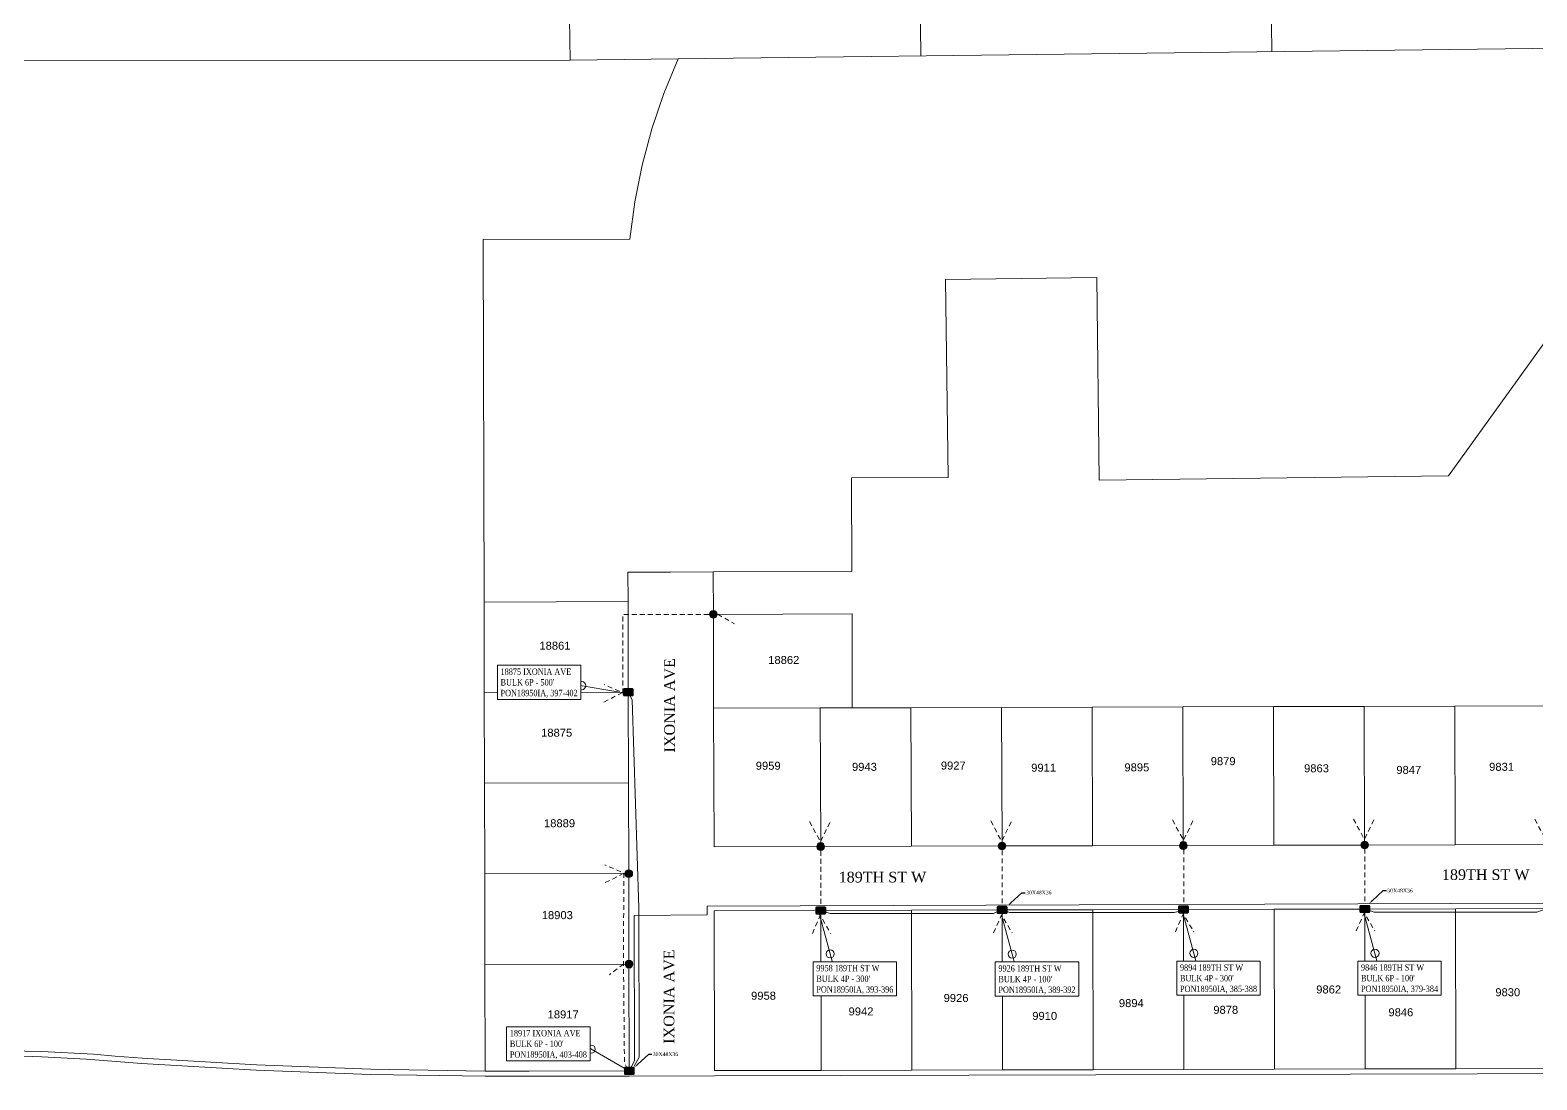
# Model space of a CAD drawing. Header units: feet. Extents: x 865220 to 2821149, y -2240498 to 944432.
# Drawn here: x 2814532 to 2815944, y 939566 to 940551 of the extents above; entities that cross this region are included whole.
import ezdxf
from ezdxf import colors
from ezdxf.entities.mleader import LeaderData, LeaderLine
from ezdxf.enums import TextEntityAlignment as Align
from ezdxf.lldxf.tags import DXFTag
from ezdxf.math import Vec2, Vec3

# ---------------------------------------------------------------- set-up
doc = ezdxf.new("R2010")
doc.units = ezdxf.units.FT
doc.header["$LTSCALE"] = 0.015
doc.header["$MEASUREMENT"] = 0
doc.linetypes.add('DASHED', pattern=[5, 3, -2])
for name, color, linetype in [('432A', 112, '432A'), ('72A', 112, '72A'), ('Dakota County Addresses', 7, 'Continuous'), ('Dakota County Parcels', 7, 'Continuous'), ('DETAIL', 7, 'Continuous'), ('DROP BURIED', 7, 'DASHED'), ('STREET NAME', 7, 'Continuous'), ('TAIL', 1, 'MST'), ('TELEPHONE STRUCT-PROP', 6, 'Continuous'), ('TERMINALS', 7, 'Continuous')]:
    doc.layers.add(name, color=color, linetype=linetype)
doc.layers.add('RUNNING LINE (UNDERGROUND)', color=10, linetype='Continuous', lineweight=40)
doc.styles.add('Dimensions 100', font='arial.ttf')
doc.styles.add('Line', font='txt.shx', dxfattribs={"height": 3})
doc.styles.add('SIMPLEX', font='times.ttf', dxfattribs={"width": 0.8})
doc.styles.get("Standard").update_dxf_attribs({"font": 'times.ttf'})
doc.styles.add('Utilities', font='arial.ttf', dxfattribs={"height": 2.5})
tags = doc.linetypes.add('432A', pattern='A,80,-5,["432A",Line,S=1.5,R=0,X=0,Y=-1.5],-24', length=109).pattern_tags.tags
tags[6] = DXFTag(74, 10)
tags = doc.linetypes.add('72A', pattern='A,80,-5,["72A",Line,S=1.5,R=0,X=0,Y=-1.5],-20', length=105).pattern_tags.tags
tags[6] = DXFTag(74, 10)
tags = doc.linetypes.add('MST', pattern='A,5,-5,5,-5,["TAIL",Line,S=1.5,R=0,X=0,Y=-1.5],-20', length=40).pattern_tags.tags
tags[10] = DXFTag(74, 10)

# ---------------------------------------------------------------- blocks, each defined once
blk = doc.blocks.new('ACMAP_ANN_TEMPLATE_Dakota County Addresses')
at = {"layer": 'Dakota County Addresses', "style": 'Dimensions 100'}
blk.add_attdef('DakotaCountyAddress', text='', height=50, dxfattribs=at).set_placement((0, 0), align=Align.CENTER)
blk = doc.blocks.new('NEW HH')
at = {"ltscale": 40, "true_color": 0xffffff}
h = blk.add_hatch(color=7, dxfattribs=at)
h.dxf.hatch_style = 1
h.paths.add_polyline_path([(-0.061, -0.031, 0.414214), (-0.046, -0.046), (0.046, -0.046, 0.414214), (0.061, -0.031), (0.061, 0.031, 0.414214), (0.046, 0.046), (-0.046, 0.046, 0.414214), (-0.061, 0.031)])
at = {"layer": 'RUNNING LINE (UNDERGROUND)', "color": 6, "lineweight": 0, "const_width": 0.005, "flags": 128}
blk.add_lwpolyline([(-0.061, 0.031), (-0.061, -0.031, 0.414214), (-0.046, -0.046), (0.046, -0.046, 0.414214), (0.061, -0.031), (0.061, 0.031, 0.414214), (0.046, 0.046), (-0.046, 0.046, 0.414214)], format="xyb", close=True, dxfattribs=at)
at = {"layer": 'TELEPHONE STRUCT-PROP', "color": 18, "true_color": 0x000000, "style": 'Utilities'}
blk.add_text('HH', height=0.05, dxfattribs=at).set_placement((0, 0), align=Align.MIDDLE_CENTER)
blk = doc.blocks.new('Proposed FlowerPot')
at = {"lineweight": 5, "ltscale": 100, "true_color": 0xffffff}
h = blk.add_hatch(color=7, dxfattribs=at)
h.dxf.hatch_style = 1
h.paths.add_polyline_path([(-0.06, 0, 0.414214), (0, -0.06, 0.414214), (0.06, 0, 0.414214), (0, 0.06, 0.414214)])
at = {"lineweight": 5, "ltscale": 100}
blk.add_circle((0, 0), 0.0604, dxfattribs=at)
at = {"layer": 'RUNNING LINE (UNDERGROUND)', "color": 6, "lineweight": 5, "const_width": 0.00907, "flags": 128}
blk.add_lwpolyline([(-0.06, 0, -0.414214), (0, 0.06, -0.414214), (0.06, 0, -0.414214), (0, -0.06, -0.414214), (-0.06, 0)], format="xyb", dxfattribs=at)
at = {"color": 18, "linetype": 'ByBlock', "lineweight": 5, "ltscale": 100, "true_color": 0x000000, "style": 'Dimensions 100'}
blk.add_text('F', height=0.0744, dxfattribs=at).set_placement((-0.029, -0.037))
blk = doc.blocks.new('TERMINAL')
at = {"lineweight": 5, "ltscale": 0.5, "flags": 128}
blk.add_lwpolyline([(-0.1, -0.6), (-0.1, 44.8)], dxfattribs=at)
at = {"lineweight": 5, "ltscale": 0.5}
blk.add_circle((-0.1, 37.6), 3.83, dxfattribs=at)

msp = doc.modelspace()

# ---------------------------------------------------------------- linework, layer by layer
at = {"layer": '432A', "lineweight": 5, "ltscale": 50, "flags": 128}
msp.add_lwpolyline([(2816785.2, 939584.2), (2816776.6, 939572), (2816555.4, 939565.7), (2816545.1, 939575.7), (2816367.4, 939573.1), (2816157.8, 939572.5), (2816126.3, 939572.4), (2815173.2, 939569.9), (2815093.2, 939569.7), (2814958.1, 939569.7), (2814850.7, 939571.2), (2814743.4, 939575.3), (2814636.2, 939581.7), (2814584, 939585.6), (2814542.4, 939588, 0.064097), (2814256.5, 939562), (2814198.1, 939547.4), (2813809, 939443.4), (2813785.5, 939436.2), (2813762.7, 939427.5), (2813740.6, 939417.1), (2813719.4, 939405.3, 0.081064), (2813617.4, 939298.8), (2813505.4, 939100), (2813462.8, 939036.3), (2813453.8, 939023.5), (2813438, 939003.8, -0.218888), (2813186.6, 938889.7), (2813130.6, 938890), (2813078.1, 938890.2), (2813070.4, 938894.8)], format="xyb", dxfattribs=at)
at = {"layer": '72A', "lineweight": 5, "ltscale": 50, "flags": 128}
msp.add_lwpolyline([(2815093.2, 939574.7), (2815098.2, 939584.2), (2815097.7, 939720.4), (2815166.1, 939721.1), (2815166.1, 939729.3), (2816037.6, 939732.2), (2816063.3, 939732.3, 0.396051), (2816217.6, 939878.1), (2816222.6, 939886)], format="xyb", dxfattribs=at)
at = {"layer": 'Dakota County Parcels', "lineweight": 5}
for p, q in [((2815037.6, 940522.7), (2815022.1, 941818.9)), ((2815366.5, 940526.7), (2815350.3, 941821)), ((2815695.5, 940530.7), (2815685.1, 941316.7)), ((2815139.1, 940523.9), (2815965.7, 940534)), ((2814324.5, 940522.1), (2815037.6, 940522.7)), ((2815037.6, 940522.7), (2815139.1, 940523.9)), ((2815093.8, 940354.7), (2814956.1, 940354.4)), ((2814956.1, 940354.4), (2814957, 940014.4)), ((2815389.7, 940317), (2815531.4, 940318.7)), ((2815392, 940131.2), (2815389.7, 940317)), ((2815531.4, 940318.7), (2815533.8, 940128.7)), ((2815861.2, 940132.8), (2815968.8, 940282.5)), ((2815301.6, 940130.9), (2815392, 940131.2)), ((2815301.9, 940042.9), (2815301.6, 940130.9)), ((2815533.8, 940128.7), (2815861.2, 940132.8)), ((2815091.9, 940042.4), (2815131.9, 940042.5)), ((2815091.9, 940042.4), (2815092, 940014.8)), ((2815131.9, 940042.5), (2815171.9, 940042.6)), ((2815171.9, 940042.6), (2815301.9, 940042.9)), ((2815171.9, 940042.6), (2815172, 940002.8)), ((2814957, 940014.4), (2815092, 940014.8)), ((2814957, 940014.4), (2814957.2, 939929.4)), ((2815092, 940014.8), (2815092.2, 939929.8)), ((2815172, 940002.8), (2815302, 940003.2)), ((2815172, 940002.8), (2815172.2, 939914.8)), ((2815302, 940003.2), (2815302.2, 939915.2)), ((2814957.2, 939929.4), (2815092.2, 939929.8)), ((2814957.2, 939929.4), (2814957.5, 939844.4)), ((2815092.2, 939929.8), (2815092.4, 939844.8)), ((2815272.2, 939915.1), (2815172.2, 939914.8)), ((2815172.2, 939914.8), (2815172.6, 939784.9)), ((2815302.2, 939915.2), (2815272.2, 939915.1)), ((2815272.2, 939915.1), (2815272.6, 939785.1)), ((2815357.2, 939915.3), (2815302.2, 939915.2)), ((2815442.2, 939915.6), (2815357.2, 939915.3)), ((2815357.2, 939915.3), (2815357.6, 939785.4)), ((2815527.2, 939915.8), (2815442.2, 939915.6)), ((2815442.2, 939915.6), (2815442.6, 939785.6)), ((2815612.2, 939916), (2815527.2, 939915.8)), ((2815527.2, 939915.8), (2815527.5, 939785.8)), ((2815697.2, 939916.3), (2815612.2, 939916)), ((2815612.2, 939916), (2815612.5, 939786)), ((2815782.2, 939916.5), (2815697.2, 939916.3)), ((2815697.2, 939916.3), (2815697.5, 939786.3)), ((2815867.2, 939916.7), (2815782.2, 939916.5)), ((2815782.2, 939916.5), (2815782.5, 939786.5)), ((2815952.1, 939916.9), (2815867.2, 939916.7)), ((2815867.2, 939916.7), (2815867.5, 939786.7)), ((2814957.5, 939844.4), (2815092.4, 939844.8)), ((2814957.5, 939844.4), (2814957.7, 939759.4)), ((2815092.4, 939844.8), (2815092.7, 939759.8)), ((2815272.6, 939785.1), (2815172.6, 939784.9)), ((2815357.6, 939785.4), (2815272.6, 939785.1)), ((2815442.6, 939785.6), (2815357.6, 939785.4)), ((2815527.5, 939785.8), (2815442.6, 939785.6)), ((2815612.5, 939786), (2815527.5, 939785.8)), ((2815697.5, 939786.3), (2815612.5, 939786)), ((2815782.5, 939786.5), (2815697.5, 939786.3)), ((2815867.5, 939786.7), (2815782.5, 939786.5)), ((2815952.5, 939787), (2815867.5, 939786.7)), ((2814957.7, 939759.4), (2815092.7, 939759.8)), ((2814957.7, 939759.4), (2814957.9, 939674.5)), ((2815092.7, 939759.8), (2815092.9, 939674.8)), ((2815272.7, 939725.1), (2815172.8, 939724.9)), ((2815172.8, 939724.9), (2815173.2, 939574.9)), ((2815357.7, 939725.4), (2815272.7, 939725.1)), ((2815272.7, 939725.1), (2815273.1, 939575.1)), ((2815442.7, 939725.6), (2815357.7, 939725.4)), ((2815357.7, 939725.4), (2815358.1, 939575.4)), ((2815527.7, 939725.8), (2815442.7, 939725.6)), ((2815442.7, 939725.6), (2815443.1, 939575.6)), ((2815612.7, 939726.1), (2815527.7, 939725.8)), ((2815527.7, 939725.8), (2815528.1, 939575.8)), ((2815697.7, 939726.3), (2815612.7, 939726.1)), ((2815612.7, 939726.1), (2815613.1, 939576.1)), ((2815782.7, 939726.5), (2815697.7, 939726.3)), ((2815697.7, 939726.3), (2815698.1, 939576.3)), ((2815867.7, 939726.7), (2815782.7, 939726.5)), ((2815782.7, 939726.5), (2815783.1, 939576.5)), ((2815952.7, 939727), (2815867.7, 939726.7)), ((2815867.7, 939726.7), (2815868.1, 939576.7)), ((2814957.9, 939674.5), (2815092.9, 939674.8)), ((2814957.9, 939674.5), (2814958.2, 939574.5)), ((2815092.9, 939674.8), (2815093.2, 939574.7)), ((2814590.8, 939590.2), (2814611.1, 939588.6)), ((2814611.1, 939588.6), (2814636.5, 939586.7)), ((2814958.2, 939574.5), (2814999.4, 939574.4)), ((2815093.2, 939574.7), (2814999.4, 939574.4)), ((2815273.1, 939575.1), (2815173.2, 939574.9)), ((2815358.1, 939575.4), (2815273.1, 939575.1)), ((2815443.1, 939575.6), (2815358.1, 939575.4)), ((2815528.1, 939575.8), (2815443.1, 939575.6)), ((2815613.1, 939576.1), (2815528.1, 939575.8)), ((2815698.1, 939576.3), (2815613.1, 939576.1)), ((2815783.1, 939576.5), (2815698.1, 939576.3)), ((2815868.1, 939576.7), (2815783.1, 939576.5)), ((2815953.1, 939577), (2815868.1, 939576.7))]:
    msp.add_line(p, q, dxfattribs=at)
for points in [[(2815139.1, 940523.9), (2815125.6, 940491.4), (2815114.4, 940458.1), (2815105.3, 940424.1), (2815098.4, 940389.6), (2815093.8, 940354.7)], [(2814590.8, 939590.2), (2814542.6, 939593), (2814494.4, 939593.8), (2814446.1, 939592.5), (2814398, 939589.1), (2814350.1, 939583.7), (2814302.4, 939576.3), (2814255.1, 939566.8)], [(2814636.5, 939586.7), (2814743.6, 939580.3), (2814850.9, 939576.2), (2814958.2, 939574.5)]]:
    msp.add_lwpolyline(points, dxfattribs=at)
at = {"layer": 'DROP BURIED', "lineweight": 5, "ltscale": 100, "flags": 128}
for points in [[(2815167.7, 940002.6), (2815087.1, 940002.6), (2815087.1, 939929.2)], [(2815176.1, 940002.9), (2815191.7, 939994)], [(2815069.4, 939920.5), (2815086.7, 939929.4), (2815069.6, 939937.1)], [(2815262.1, 939808.6), (2815272.4, 939789.5), (2815281.8, 939808.9)], [(2815432, 939809.1), (2815442.3, 939790), (2815451.7, 939809.4)], [(2815602.4, 939810), (2815612.7, 939790.9), (2815622.1, 939810.3)], [(2815772, 939810.9), (2815782.3, 939791.8), (2815791.7, 939811.2)], [(2815942, 939810.6), (2815952.3, 939791.5), (2815961.6, 939810.9)], [(2815272.7, 939780.9), (2815272.7, 939729)], [(2815442.6, 939781.4), (2815442.6, 939729.5)], [(2815613, 939782.3), (2815613, 939730.3)], [(2815782.6, 939783.2), (2815782.6, 939731.3)], [(2815070.7, 939751.2), (2815088, 939760.1), (2815070.2, 939768)], [(2815088, 939760.1), (2815087.8, 939674.9), (2815088.6, 939583.2), (2815090.5, 939578.4)], [(2815264.8, 939703.6), (2815272.2, 939720.4), (2815282.1, 939703.6)], [(2815434.7, 939704.1), (2815442.1, 939720.9), (2815452, 939704.1)], [(2815605.1, 939705), (2815612.5, 939721.8), (2815622.4, 939705)], [(2815774.7, 939706), (2815782.1, 939722.8), (2815792, 939706)], [(2815087.8, 939674.9), (2815074.5, 939664.9)]]:
    msp.add_lwpolyline(points, dxfattribs=at)
at = {"layer": 'TAIL', "lineweight": 5, "ltscale": 50, "flags": 128}
for points in [[(2815097.9, 939579.1), (2815102.5, 939587.4), (2815102.1, 939727.6), (2815095.8, 939922.7), (2815092.2, 939929.8)], [(2815442.5, 939726), (2815434.7, 939722.4), (2815281.6, 939722.4), (2815272.5, 939725)], [(2815442.6, 939726), (2815449.6, 939723.1), (2815604, 939723.1), (2815612.5, 939725.5)], [(2815952.7, 939726.7), (2815944.1, 939723.6), (2815791.3, 939723.6), (2815782.8, 939726.6)]]:
    msp.add_lwpolyline(points, dxfattribs=at)

# ---------------------------------------------------------------- block references
at = {"lineweight": 5}
for name, p, xscale, yscale, zscale in [('Proposed FlowerPot', (2815172, 940002.8), 60, 60, 30), ('NEW HH', (2815092.2, 939929.8), 80, 80, 40), ('Proposed FlowerPot', (2815272.6, 939785.1), 60, 60, 30), ('Proposed FlowerPot', (2815442.6, 939785.6), 60, 60, 30), ('Proposed FlowerPot', (2815612.5, 939786), 60, 60, 30), ('Proposed FlowerPot', (2815782.5, 939786.5), 60, 60, 30), ('Proposed FlowerPot', (2815092.7, 939759.6), 60, 60, 30), ('NEW HH', (2815272.7, 939725.1), 80, 80, 40), ('NEW HH', (2815442.7, 939725.6), 80, 80, 40), ('NEW HH', (2815612.7, 939726.1), 80, 80, 40), ('NEW HH', (2815782.7, 939726.5), 80, 80, 40), ('Proposed FlowerPot', (2815092.9, 939674.8), 60, 60, 30), ('NEW HH', (2815093.2, 939574.7), 80, 80, 40)]:
    msp.add_blockref(name, p, dxfattribs=dict(at, xscale=xscale, yscale=yscale, zscale=zscale))
at = {"layer": 'Dakota County Addresses', "lineweight": 5, "xscale": 0.15, "yscale": 0.15, "zscale": 0.15}
for p, values in [((2815023.5, 939969.7), {'DakotaCountyAddress': '18861'}), ((2815238, 939956.3), {'DakotaCountyAddress': '18862'}), ((2815025.1, 939888.1), {'DakotaCountyAddress': '18875'}), ((2815649.9, 939861.4), {'DakotaCountyAddress': '9879'}), ((2815223.4, 939857.1), {'DakotaCountyAddress': '9959'}), ((2815313.6, 939856.1), {'DakotaCountyAddress': '9943'}), ((2815396.9, 939857.3), {'DakotaCountyAddress': '9927'}), ((2815481.6, 939855.3), {'DakotaCountyAddress': '9911'}), ((2815569, 939855.6), {'DakotaCountyAddress': '9895'}), ((2815737.4, 939854.7), {'DakotaCountyAddress': '9863'}), ((2815823.9, 939853.2), {'DakotaCountyAddress': '9847'}), ((2815910.9, 939856.1), {'DakotaCountyAddress': '9831'}), ((2815027.8, 939803.2), {'DakotaCountyAddress': '18889'}), ((2815025.7, 939717), {'DakotaCountyAddress': '18903'}), ((2815219, 939641.4), {'DakotaCountyAddress': '9958'}), ((2815399.5, 939639.3), {'DakotaCountyAddress': '9926'}), ((2815748.8, 939647.3), {'DakotaCountyAddress': '9862'}), ((2815916.7, 939644.7), {'DakotaCountyAddress': '9830'}), ((2815031.2, 939623.9), {'DakotaCountyAddress': '18917'}), ((2815310.4, 939626.7), {'DakotaCountyAddress': '9942'}), ((2815482.6, 939622.5), {'DakotaCountyAddress': '9910'}), ((2815563.8, 939634.5), {'DakotaCountyAddress': '9894'}), ((2815652.3, 939628.2), {'DakotaCountyAddress': '9878'}), ((2815816.5, 939625.9), {'DakotaCountyAddress': '9846'})]:
    msp.add_blockref('ACMAP_ANN_TEMPLATE_Dakota County Addresses', p, dxfattribs=at).add_auto_attribs(values)
at = {"layer": 'TERMINALS', "lineweight": 5, "ltscale": 0.5, "xscale": -1}
for p, rotation in [((2815085.7, 939929.6), 80.50918705181037), ((2815271.7, 939720.7), 195.2030108526657), ((2815442.4, 939720.4), 195.2030108526657), ((2815612.7, 939721.3), 195.2030108526657), ((2815782.4, 939721.3), 195.2030108526657), ((2815090, 939576.2), 59.99999999999994)]:
    msp.add_blockref('TERMINAL', p, dxfattribs=dict(at, rotation=rotation))

# ---------------------------------------------------------------- texts
at = {"layer": 'STREET NAME', "lineweight": 5, "ltscale": 40, "char_height": 10, "attachment_point": 1, "rotation": 90}
for insert in [(2815125.9, 939873.3), (2815125.4, 939600.1)]:
    msp.add_mtext('IXONIA AVE', dxfattribs=dict(at, insert=insert))
at = {"layer": 'STREET NAME', "lineweight": 5, "ltscale": 40, "char_height": 10, "attachment_point": 1}
for insert in [(2815289.4, 939761.4), (2815854.9, 939763.7)]:
    msp.add_mtext('189TH ST W', dxfattribs=dict(at, insert=insert))

# ---------------------------------------------------------------- next in the draw order: texts
at = {"layer": 'TERMINALS', "lineweight": 5, "ltscale": 0.5, "char_height": 6, "attachment_point": 1, "style": 'SIMPLEX', "bg_fill": 19, "box_fill_scale": 1.5, "bg_fill_color": 256, "bg_fill_transparency": 0}
for s, insert in [("18875 IXONIA AVE\\PBULK 6P - 500'\\PPON18950IA, 397-402", (2814972.5, 939952.1)), ("9958 189TH ST W\\PBULK 4P - 300'\\PPON18950IA, 393-396", (2815268.5, 939674.1)), ("9894 189TH ST W\\PBULK 4P - 300'\\PPON18950IA, 385-388", (2815609.4, 939674.6)), ("9846 189TH ST W\\PBULK 6P - 100'\\PPON18950IA, 379-384", (2815779.1, 939674.7)), ("18917 IXONIA AVE\\PBULK 6P - 100'\\PPON18950IA, 403-408", (2814981.2, 939613.1))]:
    msp.add_mtext(s, dxfattribs=dict(at, insert=insert))
at = {"layer": 'TERMINALS', "color": 5, "lineweight": 5, "ltscale": 0.5, "insert": (2815439.2, 939673.8), "char_height": 6, "attachment_point": 1, "style": 'SIMPLEX', "bg_fill": 19, "box_fill_scale": 1.5, "bg_fill_color": 256, "bg_fill_transparency": 0}
msp.add_mtext("9926 189TH ST W\\PBULK 4P - 100'\\PPON18950IA, 389-392", dxfattribs=at)

# ---------------------------------------------------------------- next in the draw order: leaders
at = {"layer": 'DETAIL', "lineweight": 5, "ltscale": 5}
ml = msp.add_multileader_mtext('Standard', dxfattribs=at)
ml.set_content('30X48X36', color=256)
ml.set_leader_properties()
ml.build(insert=Vec2(0, 0))
ml.multileader.update_dxf_attribs({"has_text_frame": 1, "text_left_attachment_type": 2, "text_right_attachment_type": 2, "dogleg_length": 3})
ctx = ml.context
ctx.base_point, ctx.char_height, ctx.landing_gap_size, ctx.plane_origin = Vec3(2815464.3, 939741.8), 3.5, 1.5, Vec3(2815488, 939766.1)
ctx.left_attachment, ctx.right_attachment, ctx.text_align_type = 2, 2, 1
notes = []
notes.append((ctx, [(1, (1, 1, 0), (2815461.3, 939741.8), (1, 0), 3, [(0, [(2815447.9, 939729.5)], 0, [])])]))
ctx.mtext.insert, ctx.mtext.alignment, ctx.mtext.flow_direction = Vec3(2815477.1, 939743.6), 2, 5
ctx.mtext.has_bg_fill, ctx.mtext.bg_color, ctx.mtext.bg_scale_factor, ctx.mtext.bg_transparency, ctx.mtext.use_window_bg_color = 1, -1027028792, 1.5, 0, 1
ml = msp.add_multileader_mtext('Standard', dxfattribs=at)
ml.set_content('30X48X36', color=256)
ml.set_leader_properties()
ml.build(insert=Vec2(0, 0))
ml.multileader.update_dxf_attribs({"has_text_frame": 1, "text_left_attachment_type": 2, "text_right_attachment_type": 2, "dogleg_length": 3})
ctx = ml.context
ctx.base_point, ctx.char_height, ctx.landing_gap_size, ctx.plane_origin = Vec3(2815802.9, 939743.8), 3.5, 1.5, Vec3(2815826.6, 939768.1)
ctx.left_attachment, ctx.right_attachment, ctx.text_align_type = 2, 2, 1
notes.append((ctx, [(1, (1, 1, 0), (2815799.9, 939743.8), (1, 0), 3, [(0, [(2815786.5, 939731.5)], 0, [])])]))
ctx.mtext.insert, ctx.mtext.alignment, ctx.mtext.flow_direction = Vec3(2815815.7, 939745.5), 2, 5
ctx.mtext.has_bg_fill, ctx.mtext.bg_color, ctx.mtext.bg_scale_factor, ctx.mtext.bg_transparency, ctx.mtext.use_window_bg_color = 1, -1027028792, 1.5, 0, 1
ml = msp.add_multileader_mtext('Standard', dxfattribs=at)
ml.set_content('30X48X36', color=256)
ml.set_leader_properties()
ml.build(insert=Vec2(0, 0))
ml.multileader.update_dxf_attribs({"has_text_frame": 1, "text_left_attachment_type": 2, "text_right_attachment_type": 2, "dogleg_length": 3})
ctx = ml.context
ctx.base_point, ctx.char_height, ctx.landing_gap_size, ctx.plane_origin = Vec3(2815114.4, 939590.3), 3.5, 1.5, Vec3(2815138, 939614.6)
ctx.left_attachment, ctx.right_attachment, ctx.text_align_type = 2, 2, 1
notes.append((ctx, [(1, (1, 1, 0), (2815111.4, 939590.3), (1, 0), 3, [(0, [(2815098, 939578)], 0, [])])]))
ctx.mtext.insert, ctx.mtext.alignment, ctx.mtext.flow_direction = Vec3(2815127.1, 939592.1), 2, 5
ctx.mtext.has_bg_fill, ctx.mtext.bg_color, ctx.mtext.bg_scale_factor, ctx.mtext.bg_transparency, ctx.mtext.use_window_bg_color = 1, -1027028792, 1.5, 0, 1
for ctx, leaders in notes:
    for number, flags, end, landing, length, lines in leaders:
        leader = LeaderData()
        leader.index, (leader.has_last_leader_line, leader.has_dogleg_vector, leader.attachment_direction) = number, flags
        leader.last_leader_point, leader.dogleg_vector, leader.dogleg_length = Vec3(end), Vec3(landing), length
        for number, points, colour, breaks in lines:
            line = LeaderLine()
            line.index, line.vertices, line.color, line.breaks = number, Vec3.list(points), colors.encode_raw_color(colour), breaks
            leader.lines.append(line)
        ctx.leaders.append(leader)

doc.saveas('drawing.dxf')
